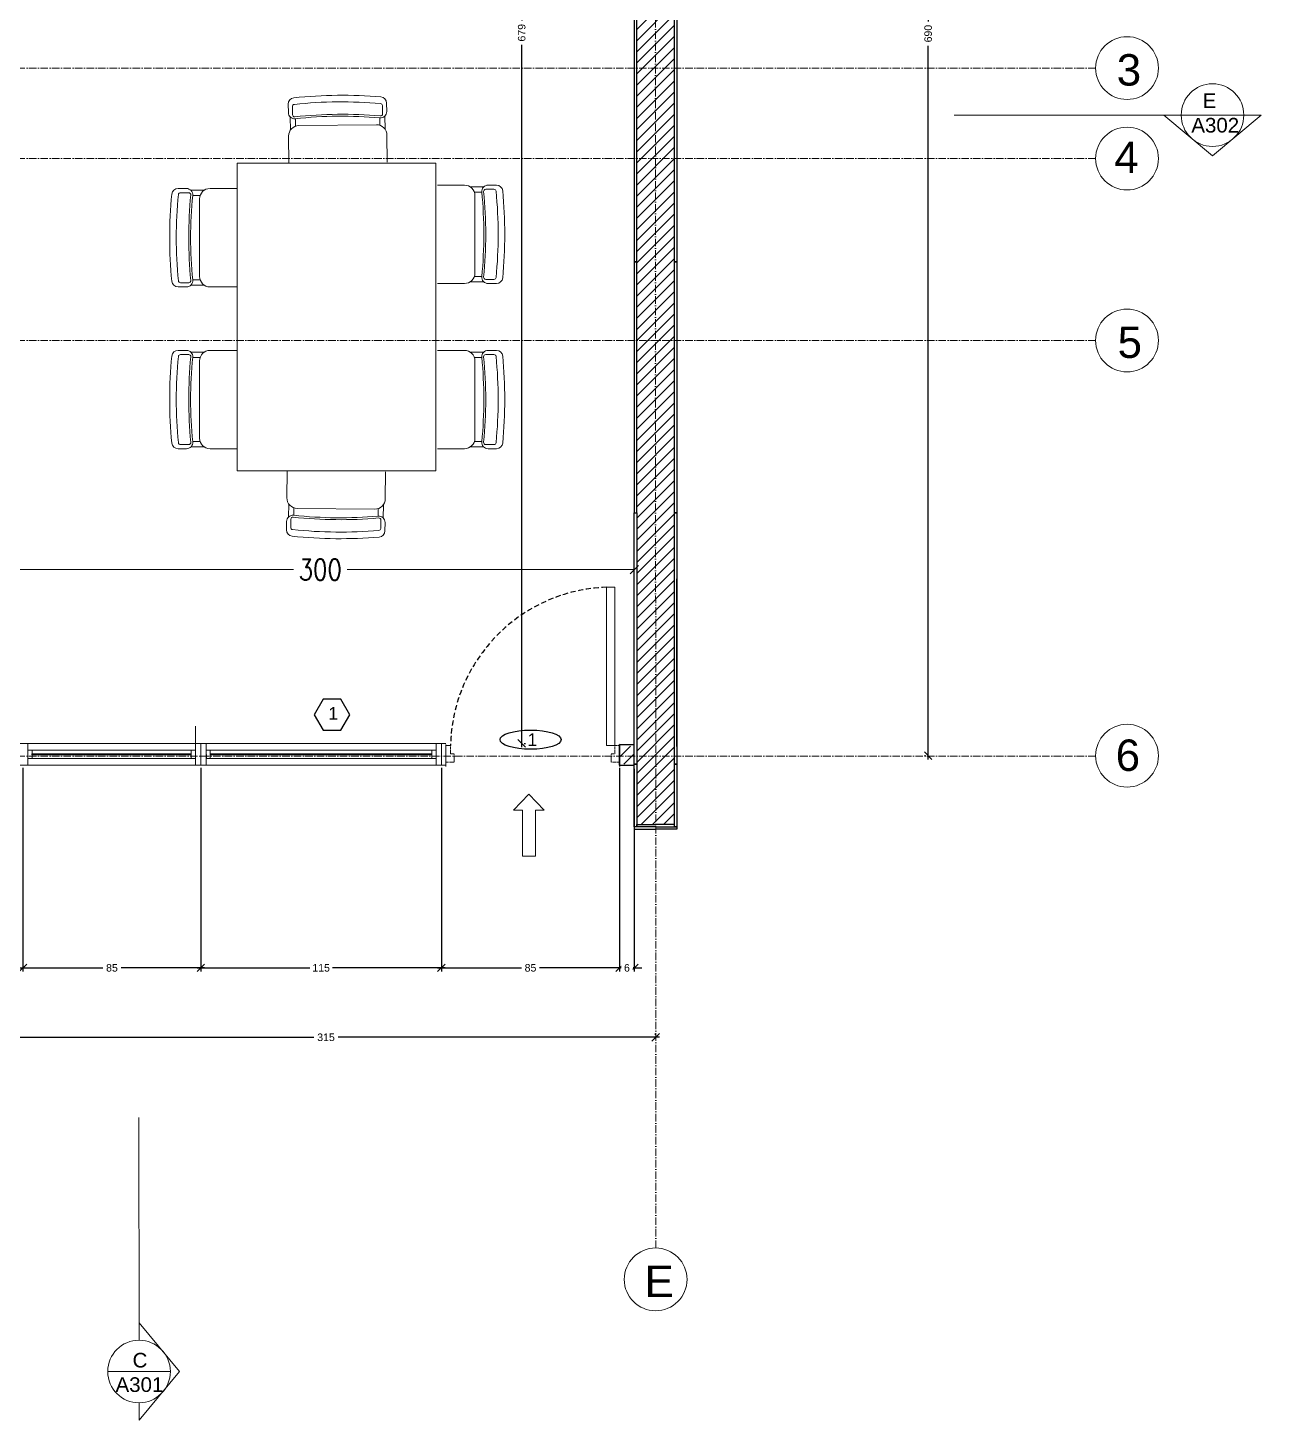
# Model space of a CAD drawing. Header units: centimetres. Extents: x 1059 to 7420, y -439 to 4439.
# Drawn here: x 2328 to 2918, y 3068 to 3733 of the extents above; entities that cross this region are included whole.
import ezdxf

# ---------------------------------------------------------------- set-up
doc = ezdxf.new("R2010")
doc.units = ezdxf.units.CM
doc.header["$MEASUREMENT"] = 0
for name, pattern in [('ACAD_ISO10W100', [18, 12, -3, 0, -3]), ('CENTER', [2, 1.25, -0.25, 0.25, -0.25]), ('HIDDEN', [0.375, 0.25, -0.125])]:
    doc.linetypes.add(name, pattern=pattern)
doc.layers.add('ARREDI', color=8, linetype='Continuous', lineweight=18)
doc.layers.add('CAMPITURE', color=7, linetype='Continuous', lineweight=25)
for name, color, linetype in [('INFISSI', 4, 'Continuous'), ('NUMERAZIONE', 30, 'Continuous'), ('quote nuove', 2, 'Continuous'), ('STRUTTURA', 1, 'Continuous')]:
    doc.layers.add(name, color=color, linetype=linetype)
doc.layers.get('0').off()
doc.styles.add('ARIAL', font='Arial.ttf')
doc.styles.add('E-ROMANS', font='romans.shx', dxfattribs={"width": 0.8})
doc.styles.get("Standard").update_dxf_attribs({"font": 'Arial.ttf'})
doc.dimstyles.new('Copia di 1', dxfattribs={"dimscale": 0.001, "dimtxt": 10000, "dimasz": 4000, "dimexe": 1.2, "dimexo": 1, "dimgap": 0.1, "dimtad": 0, "dimtoh": 1, "dimdec": 0, "dimzin": 0, "dimdsep": 46, "dimtxsty": 'E-ROMANS', "dimblk": 'OBLIQUE', "dimcen": 1.2, "dimclrd": 256, "dimclre": 256, "dimclrt": 256, "dimadec": 0, "dimazin": 0, "dimtfac": 1, "dimtdec": 0, "dimtmove": 1, "dimatfit": 3, "dimldrblk": 'OPEN90', "dimfxl": 1, "dimtfill": 1, "dimtolj": 1, "dimtzin": 0, "dimlwd": 0, "dimarcsym": 0})
doc.dimstyles.new('TICK_36', dxfattribs={"dimtxt": 3.6, "dimasz": 3.6, "dimexe": 1.8, "dimexo": 1.2, "dimgap": 1.8, "dimtad": 0, "dimdec": 0, "dimzin": 0, "dimdsep": 46, "dimtxsty": 'ARIAL', "dimblk": 'OBLIQUE', "dimcen": 1.8, "dimdle": 1.8, "dimclrd": 256, "dimclrt": 256, "dimadec": 0, "dimazin": 0, "dimtfac": 1, "dimtdec": 0, "dimtmove": 1, "dimatfit": 3, "dimldrblk": 'OPEN90', "dimfxl": 1, "dimtfill": 1, "dimtolj": 1, "dimtzin": 0, "dimarcsym": 0})
pattern_1 = [(45, (-311.728, 3670.2875), (-2.6516504, 2.6516504), [])]

# ---------------------------------------------------------------- blocks, each defined once
blk = doc.blocks.new('_Oblique')
at = {"color": 0, "linetype": 'ByBlock', "lineweight": -2}
blk.add_line((-0.5, -0.5), (0.5, 0.5), dxfattribs=at)
blk = doc.blocks.new('*D503')
at = {"layer": 'quote nuove', "color": 0, "lineweight": -2, "transparency": 16777216}
for p, q in [((2628.28, 3252.03), (2628.28, 3252.63)), ((2313.32, 3249.63), (2313.32, 3249.03))]:
    blk.add_line(p, q, dxfattribs=at)
at = {"layer": 'quote nuove', "lineweight": -2, "transparency": 16777216}
for p, q in [((2311.52, 3250.83), (2465.05, 3250.83)), ((2630.08, 3250.83), (2476.55, 3250.83))]:
    blk.add_line(p, q, dxfattribs=at)
at = {"layer": 'quote nuove', "lineweight": -2, "transparency": 16777216, "xscale": 3.6, "yscale": 3.6, "zscale": 3.6, "rotation": 180}
blk.add_blockref('_Oblique', (2313.32, 3250.83), dxfattribs=at)
at = {"layer": 'quote nuove', "lineweight": -2, "transparency": 16777216, "xscale": 3.6, "yscale": 3.6, "zscale": 3.6}
blk.add_blockref('_Oblique', (2628.28, 3250.83), dxfattribs=at)
at = {"layer": 'quote nuove', "lineweight": 0, "transparency": 16777216, "insert": (2470.8, 3250.83), "char_height": 3.6, "attachment_point": 5, "style": 'ARIAL', "bg_fill": 3, "box_fill_scale": 1.25, "bg_fill_color": 256, "bg_fill_true_color": 13158600, "bg_fill_transparency": 0}
blk.add_mtext('\\A1;315', dxfattribs=at)
blk = doc.blocks.new('_Open90')
at = {"color": 0, "linetype": 'ByBlock', "lineweight": -2}
for p, q in [((0, 0), (-1, 0)), ((-0.5, 0.5), (0, 0)), ((0, 0), (-0.5, -0.5))]:
    blk.add_line(p, q, dxfattribs=at)
blk = doc.blocks.new('*D507')
at = {"layer": 'quote nuove', "lineweight": -2, "transparency": 16777216}
for p, q in [((2758.47, 4077), (2758.47, 3736.07)), ((2758.47, 3383.54), (2758.47, 3724.47))]:
    blk.add_line(p, q, dxfattribs=at)
at = {"layer": 'quote nuove', "color": 0, "lineweight": -2, "transparency": 16777216}
for p, q in [((2757.27, 4075.2), (2756.67, 4075.2)), ((2757.27, 3385.34), (2756.67, 3385.34))]:
    blk.add_line(p, q, dxfattribs=at)
at = {"layer": 'quote nuove', "lineweight": -2, "transparency": 16777216, "xscale": 3.6, "yscale": 3.6, "zscale": 3.6}
for p, rotation in [((2758.47, 4075.2), 90), ((2758.47, 3385.34), 270)]:
    blk.add_blockref('_Oblique', p, dxfattribs=dict(at, rotation=rotation))
at = {"layer": 'quote nuove', "lineweight": 0, "transparency": 16777216, "insert": (2758.47, 3730.27), "char_height": 3.6, "attachment_point": 5, "rotation": 90, "style": 'ARIAL', "bg_fill": 3, "box_fill_scale": 1.25, "bg_fill_color": 256, "bg_fill_true_color": 13158600, "bg_fill_transparency": 0}
blk.add_mtext('\\A1;690', dxfattribs=at)
blk = doc.blocks.new('*D586')
at = {"layer": 'quote nuove', "linetype": 'ACAD_ISO10W100', "lineweight": -2, "transparency": 16777216}
for p, q in [((2318.07, 3474.24), (2318.07, 3474.24)), ((2618.07, 3474.24), (2618.07, 3474.24))]:
    blk.add_line(p, q, dxfattribs=at)
at = {"layer": 'quote nuove', "lineweight": 0, "transparency": 16777216}
for p, q in [((2318.07, 3474.24), (2457.78, 3474.24)), ((2618.07, 3474.24), (2478.35, 3474.24))]:
    blk.add_line(p, q, dxfattribs=at)
at = {"layer": 'quote nuove', "lineweight": 0, "transparency": 16777216, "xscale": 4, "yscale": 4, "zscale": 4, "rotation": 180}
blk.add_blockref('_Oblique', (2318.07, 3474.24), dxfattribs=at)
at = {"layer": 'quote nuove', "lineweight": 0, "transparency": 16777216, "xscale": 4, "yscale": 4, "zscale": 4}
blk.add_blockref('_Oblique', (2618.07, 3474.24), dxfattribs=at)
at = {"layer": 'quote nuove', "lineweight": 0, "transparency": 16777216, "insert": (2468.07, 3474.24), "char_height": 10, "attachment_point": 5, "style": 'E-ROMANS', "bg_fill": 3, "box_fill_scale": 1.25, "bg_fill_color": 256, "bg_fill_true_color": 13158600, "bg_fill_transparency": 0}
blk.add_mtext('\\A1;300', dxfattribs=at)
blk = doc.blocks.new('*D510')
at = {"layer": 'quote nuove', "lineweight": -2, "transparency": 16777216}
for p, q in [((2564.3, 4071.9), (2564.3, 3736.48)), ((2564.3, 3389.45), (2564.3, 3724.87))]:
    blk.add_line(p, q, dxfattribs=at)
at = {"layer": 'quote nuove', "color": 0, "lineweight": -2, "transparency": 16777216}
for p, q in [((2563.1, 4070.1), (2562.5, 4070.1)), ((2565.5, 3391.25), (2566.1, 3391.25))]:
    blk.add_line(p, q, dxfattribs=at)
at = {"layer": 'quote nuove', "lineweight": -2, "transparency": 16777216, "xscale": 3.6, "yscale": 3.6, "zscale": 3.6}
for p, rotation in [((2564.3, 4070.1), 90), ((2564.3, 3391.25), 270)]:
    blk.add_blockref('_Oblique', p, dxfattribs=dict(at, rotation=rotation))
at = {"layer": 'quote nuove', "lineweight": 0, "transparency": 16777216, "insert": (2564.3, 3730.68), "char_height": 3.6, "attachment_point": 5, "rotation": 90, "style": 'ARIAL', "bg_fill": 3, "box_fill_scale": 1.25, "bg_fill_color": 256, "bg_fill_true_color": 13158600, "bg_fill_transparency": 0}
blk.add_mtext('\\A1;679', dxfattribs=at)
blk = doc.blocks.new('*D594')
at = {"layer": 'quote nuove', "color": 0, "lineweight": -2, "transparency": 16777216}
for p, q in [((2411.03, 3379.55), (2411.03, 3282.2)), ((2525.91, 3379.55), (2525.91, 3282.2))]:
    blk.add_line(p, q, dxfattribs=at)
at = {"layer": 'quote nuove', "lineweight": -2, "transparency": 16777216}
for p, q in [((2409.23, 3284), (2463.06, 3284)), ((2527.71, 3284), (2473.88, 3284))]:
    blk.add_line(p, q, dxfattribs=at)
at = {"layer": 'quote nuove', "lineweight": -2, "transparency": 16777216, "xscale": 3.6, "yscale": 3.6, "zscale": 3.6, "rotation": 180}
blk.add_blockref('_Oblique', (2411.03, 3284), dxfattribs=at)
at = {"layer": 'quote nuove', "lineweight": -2, "transparency": 16777216, "xscale": 3.6, "yscale": 3.6, "zscale": 3.6}
blk.add_blockref('_Oblique', (2525.91, 3284), dxfattribs=at)
at = {"layer": 'quote nuove', "lineweight": 0, "transparency": 16777216, "insert": (2468.47, 3284), "char_height": 3.6, "attachment_point": 5, "style": 'ARIAL', "bg_fill": 3, "box_fill_scale": 1.25, "bg_fill_color": 256, "bg_fill_true_color": 13158600, "bg_fill_transparency": 0}
blk.add_mtext('\\A1;115', dxfattribs=at)
blk = doc.blocks.new('*D595')
at = {"layer": 'quote nuove', "color": 0, "lineweight": -2, "transparency": 16777216}
for p, q in [((2326.03, 3379.55), (2326.03, 3282.2)), ((2411.03, 3379.55), (2411.03, 3282.2))]:
    blk.add_line(p, q, dxfattribs=at)
at = {"layer": 'quote nuove', "lineweight": -2, "transparency": 16777216}
for p, q in [((2324.23, 3284), (2364.18, 3284)), ((2412.83, 3284), (2372.89, 3284))]:
    blk.add_line(p, q, dxfattribs=at)
at = {"layer": 'quote nuove', "lineweight": -2, "transparency": 16777216, "xscale": 3.6, "yscale": 3.6, "zscale": 3.6, "rotation": 180}
blk.add_blockref('_Oblique', (2326.03, 3284), dxfattribs=at)
at = {"layer": 'quote nuove', "lineweight": -2, "transparency": 16777216, "xscale": 3.6, "yscale": 3.6, "zscale": 3.6}
blk.add_blockref('_Oblique', (2411.03, 3284), dxfattribs=at)
at = {"layer": 'quote nuove', "lineweight": 0, "transparency": 16777216, "insert": (2368.53, 3284), "char_height": 3.6, "attachment_point": 5, "style": 'ARIAL', "bg_fill": 3, "box_fill_scale": 1.25, "bg_fill_color": 256, "bg_fill_true_color": 13158600, "bg_fill_transparency": 0}
blk.add_mtext('\\A1;85', dxfattribs=at)
blk = doc.blocks.new('*D596')
at = {"layer": 'quote nuove', "color": 0, "lineweight": -2, "transparency": 16777216}
for p, q in [((2525.91, 3379.55), (2525.91, 3282.2)), ((2611.07, 3379.55), (2611.07, 3282.2))]:
    blk.add_line(p, q, dxfattribs=at)
at = {"layer": 'quote nuove', "lineweight": -2, "transparency": 16777216}
for p, q in [((2524.11, 3284), (2564.13, 3284)), ((2612.87, 3284), (2572.84, 3284))]:
    blk.add_line(p, q, dxfattribs=at)
at = {"layer": 'quote nuove', "lineweight": -2, "transparency": 16777216, "xscale": 3.6, "yscale": 3.6, "zscale": 3.6, "rotation": 180}
blk.add_blockref('_Oblique', (2525.91, 3284), dxfattribs=at)
at = {"layer": 'quote nuove', "lineweight": -2, "transparency": 16777216, "xscale": 3.6, "yscale": 3.6, "zscale": 3.6}
blk.add_blockref('_Oblique', (2611.07, 3284), dxfattribs=at)
at = {"layer": 'quote nuove', "lineweight": 0, "transparency": 16777216, "insert": (2568.49, 3284), "char_height": 3.6, "attachment_point": 5, "style": 'ARIAL', "bg_fill": 3, "box_fill_scale": 1.25, "bg_fill_color": 256, "bg_fill_true_color": 13158600, "bg_fill_transparency": 0}
blk.add_mtext('\\A1;85', dxfattribs=at)
blk = doc.blocks.new('*D597')
at = {"layer": 'quote nuove', "color": 0, "lineweight": -2, "transparency": 16777216}
for p, q in [((2611.07, 3379.05), (2611.07, 3282.2)), ((2618.07, 3379.05), (2618.07, 3282.2))]:
    blk.add_line(p, q, dxfattribs=at)
at = {"layer": 'quote nuove', "lineweight": -2, "transparency": 16777216}
for p, q in [((2611.07, 3284), (2607.47, 3284)), ((2611.07, 3284), (2611.56, 3284)), ((2618.07, 3284), (2617.57, 3284)), ((2618.07, 3284), (2621.67, 3284))]:
    blk.add_line(p, q, dxfattribs=at)
at = {"layer": 'quote nuove', "lineweight": -2, "transparency": 16777216, "xscale": 3.6, "yscale": 3.6, "zscale": 3.6}
blk.add_blockref('_Oblique', (2611.07, 3284), dxfattribs=at)
at = {"layer": 'quote nuove', "lineweight": -2, "transparency": 16777216, "xscale": 3.6, "yscale": 3.6, "zscale": 3.6, "rotation": 180}
blk.add_blockref('_Oblique', (2618.07, 3284), dxfattribs=at)
at = {"layer": 'quote nuove', "lineweight": 0, "transparency": 16777216, "insert": (2614.57, 3284), "char_height": 3.6, "attachment_point": 5, "style": 'ARIAL', "bg_fill": 3, "box_fill_scale": 1.25, "bg_fill_color": 256, "bg_fill_true_color": 13158600, "bg_fill_transparency": 0}
blk.add_mtext('\\A1;6', dxfattribs=at)

msp = doc.modelspace()

# ---------------------------------------------------------------- hatches: boundary and pattern name
at = {"layer": 'CAMPITURE'}
h = msp.add_hatch(dxfattribs=at)
h.set_pattern_fill('ANSI31', color=0, scale=30)
h.set_pattern_definition(pattern_1)
h.paths.add_polyline_path([(2628.27, 4100.32), (2619.27, 4100.32), (2619.27, 3381.3), (2619.27, 3381.3), (2619.27, 3352.5), (2628.28, 3352.5)])
h.paths.add_polyline_path([(2637.27, 4100.32), (2628.27, 4100.32), (2628.28, 3352.5), (2637.27, 3352.5)])
h = msp.add_hatch(dxfattribs=at)
h.set_pattern_fill('ANSI31', color=256, scale=30)
h.set_pattern_definition(pattern_1)
h.paths.add_polyline_path([(2082.27, 4079), (2008.57, 4079), (2008.57, 4071.5), (2082.27, 4071.5)])
h.paths.add_polyline_path([(2137.27, 4079), (2128.57, 4079), (2124.77, 4079), (2124.77, 4071.5), (2128.57, 4071.5), (2129.77, 4071.5), (2129.77, 3990.3), (2131.05, 3990.3), (2131.05, 4039.7), (2136.01, 4039.7), (2136.01, 3990.3), (2137.27, 3990.3)])
h.paths.add_polyline_path([(2137.27, 3915.3), (2129.77, 3915.3), (2129.77, 3779.1), (2128.35, 3779.1), (2008.57, 3779.1), (2008.57, 3771.6), (2129.27, 3771.6), (2129.27, 3710.3), (2142.27, 3710.3), (2142.27, 3717.3), (2137.27, 3717.3), (2137.27, 3770.6)])
h.paths.add_polyline_path([(2317.07, 3718.3), (2218.27, 3718.3), (2218.27, 3710.3), (2309.57, 3710.3), (2309.57, 3709.3), (2309.57, 3708.26), (2317.07, 3708.26)])
h.paths.add_polyline_path([(2317.07, 3708.26), (2309.57, 3708.26), (2309.57, 3388.8), (2213.57, 3388.8), (2213.57, 3381.3), (2317.07, 3381.3), (2317.07, 3641.16)])
h.paths.add_polyline_path([(2128.57, 3388.8), (2008.57, 3388.8), (2008.57, 3381.3), (2128.57, 3381.3)])
h.paths.add_polyline_path([(2618.07, 3389.84), (2611.07, 3389.84), (2611.07, 3381.25), (2618.07, 3381.25)])

# ---------------------------------------------------------------- linework, layer by layer
at = {"layer": 'ARREDI'}
for p, q in [((2452.8, 3692.58), (2452.76, 3696.6)), ((2454.81, 3691.51), (2454.77, 3695.46)), ((2497.77, 3695.88), (2497.81, 3691.93)), ((2499.76, 3697.06), (2499.8, 3693.04)), ((2453.71, 3690.46), (2453.77, 3684.16)), ((2456.21, 3689.66), (2456.25, 3686.08)), ((2457.86, 3686.36), (2494.86, 3686.72)), ((2496.44, 3690.05), (2496.48, 3686.47)), ((2498.93, 3690.91), (2498.99, 3684.6)), ((2453.04, 3668.42), (2452.91, 3681.31)), ((2499.91, 3681.77), (2500.03, 3668.87)), ((2523.29, 3668.42), (2428.29, 3668.42)), ((2428.29, 3668.42), (2428.29, 3521.42)), ((2523.29, 3668.42), (2514.92, 3668.42)), ((2523.29, 3521.42), (2523.29, 3668.42)), ((2524.03, 3657.89), (2536.92, 3657.89)), ((2548.2, 3657.89), (2552.21, 3657.89)), ((2404.12, 3656.29), (2400.1, 3656.29)), ((2405.21, 3654.29), (2401.26, 3654.29)), ((2406.25, 3655.41), (2412.55, 3655.41)), ((2407.08, 3652.91), (2410.66, 3652.91)), ((2410.39, 3651.29), (2410.39, 3614.29)), ((2428.29, 3656.29), (2415.39, 3656.29)), ((2546.07, 3657.01), (2539.76, 3657.01)), ((2545.24, 3654.51), (2541.65, 3654.51)), ((2541.92, 3652.89), (2541.92, 3615.89)), ((2547.1, 3655.89), (2551.05, 3655.89)), ((2401.26, 3611.29), (2405.21, 3611.29)), ((2407.08, 3612.68), (2410.66, 3612.68)), ((2546.07, 3611.78), (2539.76, 3611.78)), ((2545.24, 3614.28), (2541.65, 3614.28)), ((2551.05, 3612.89), (2547.1, 3612.89)), ((2400.1, 3609.29), (2404.12, 3609.29)), ((2406.25, 3610.18), (2412.55, 3610.18)), ((2415.39, 3609.29), (2428.29, 3609.29)), ((2536.92, 3610.89), (2524.03, 3610.89)), ((2552.21, 3610.89), (2548.2, 3610.89)), ((2404.12, 3578.98), (2400.1, 3578.98)), ((2406.25, 3578.09), (2412.55, 3578.09)), ((2428.29, 3578.98), (2415.39, 3578.98)), ((2524.03, 3578.98), (2536.92, 3578.98)), ((2546.07, 3578.09), (2539.76, 3578.09)), ((2548.2, 3578.98), (2552.21, 3578.98)), ((2405.21, 3576.98), (2401.26, 3576.98)), ((2407.08, 3575.59), (2410.66, 3575.59)), ((2410.39, 3573.98), (2410.39, 3536.98)), ((2545.24, 3575.59), (2541.65, 3575.59)), ((2541.92, 3573.98), (2541.92, 3536.98)), ((2547.1, 3576.98), (2551.05, 3576.98)), ((2400.1, 3531.98), (2404.12, 3531.98)), ((2401.26, 3533.98), (2405.21, 3533.98)), ((2406.25, 3532.86), (2412.55, 3532.86)), ((2407.08, 3535.36), (2410.66, 3535.36)), ((2415.39, 3531.98), (2428.29, 3531.98)), ((2536.92, 3531.98), (2524.03, 3531.98)), ((2546.07, 3532.86), (2539.76, 3532.86)), ((2545.24, 3535.36), (2541.65, 3535.36)), ((2551.05, 3533.98), (2547.1, 3533.98)), ((2552.21, 3531.98), (2548.2, 3531.98)), ((2428.29, 3521.42), (2523.29, 3521.42)), ((2452.23, 3521.42), (2452.1, 3508.52)), ((2499.1, 3508.06), (2499.23, 3520.96)), ((2452.9, 3499.37), (2452.96, 3505.67)), ((2498.13, 3498.92), (2498.19, 3505.23)), ((2454, 3498.32), (2453.97, 3494.37)), ((2455.41, 3500.17), (2455.44, 3503.76)), ((2457.06, 3503.47), (2494.05, 3503.11)), ((2495.64, 3499.78), (2495.67, 3503.36)), ((2451.99, 3497.25), (2451.96, 3493.23)), ((2496.96, 3493.95), (2497, 3497.9)), ((2498.95, 3492.77), (2498.99, 3496.79)), ((2611.07, 3391.25), (2611.07, 3391.25))]:
    msp.add_line(p, q, dxfattribs=at)
for centre, radius, start, end in [((2455.76, 3696.63), 3, 96.10065, 180.56006), ((2478.32, 3485.51), 215.32, 85.01947, 96.10065), ((2496.76, 3697.03), 3, 0.56006, 85.01947), ((2455.8, 3692.61), 3, 180.56006, 276.20738), ((2455.77, 3695.47), 1, 96.10065, 180.56006), ((2455.81, 3691.52), 1, 180.56006, 276.20738), ((2478.34, 3484.35), 213.32, 85.01947, 96.10065), ((2478.34, 3484.42), 207.32, 84.91274, 96.20738), ((2496.8, 3693.01), 3, 264.91274, 0.56006), ((2496.81, 3691.92), 1, 264.91274, 0.56006), ((2496.77, 3695.87), 1, 0.56006, 85.01947), ((2457.91, 3681.36), 5, 90.56006, 180.56006), ((2478.32, 3485.51), 205.32, 84.91274, 96.20738), ((2494.91, 3681.72), 5, 0.56006, 90.56006), ((2536.92, 3652.89), 5, 0, 90), ((2548.2, 3654.89), 3, 90, 185.64732), ((2552.21, 3654.89), 3, 5.54059, 90), ((2611.43, 3632.79), 215.32, 174.45941, 185.54059), ((2400.1, 3653.29), 3, 90, 174.45941), ((2612.59, 3632.79), 213.32, 174.45941, 185.54059), ((2401.26, 3653.29), 1, 90, 174.45941), ((2404.12, 3653.29), 3, 354.35268, 90), ((2612.53, 3632.79), 207.32, 174.35268, 185.64732), ((2405.21, 3653.29), 1, 354.35268, 90), ((2611.43, 3632.79), 205.32, 174.35268, 185.64732), ((2415.39, 3651.29), 5, 90, 180), ((2340.88, 3634.39), 205.32, 354.35268, 5.64732), ((2547.1, 3654.89), 1, 90, 185.64732), ((2339.79, 3634.39), 207.32, 354.35268, 5.64732), ((2551.05, 3654.89), 1, 5.54059, 90), ((2339.72, 3634.39), 213.32, 354.45941, 5.54059), ((2340.88, 3634.39), 215.32, 354.45941, 5.54059), ((2400.1, 3612.29), 3, 185.54059, 270), ((2401.26, 3612.29), 1, 185.54059, 270), ((2404.12, 3612.29), 3, 270, 5.64732), ((2405.21, 3612.29), 1, 270, 5.64732), ((2415.39, 3614.29), 5, 180, 270), ((2536.92, 3615.89), 5, 270, 0), ((2548.2, 3613.89), 3, 174.35268, 270), ((2547.1, 3613.89), 1, 174.35268, 270), ((2551.05, 3613.89), 1, 270, 354.45941), ((2552.21, 3613.89), 3, 270, 354.45941), ((2400.1, 3575.98), 3, 90, 174.45941), ((2404.12, 3575.98), 3, 354.35268, 90), ((2415.39, 3573.98), 5, 90, 180), ((2536.92, 3573.98), 5, 0, 90), ((2548.2, 3575.98), 3, 90, 185.64732), ((2552.21, 3575.98), 3, 5.54059, 90), ((2611.43, 3555.48), 215.32, 174.45941, 185.54059), ((2612.59, 3555.48), 213.32, 174.45941, 185.54059), ((2401.26, 3575.98), 1, 90, 174.45941), ((2612.53, 3555.48), 207.32, 174.35268, 185.64732), ((2405.21, 3575.98), 1, 354.35268, 90), ((2611.43, 3555.48), 205.32, 174.35268, 185.64732), ((2340.88, 3555.48), 205.32, 354.35268, 5.64732), ((2547.1, 3575.98), 1, 90, 185.64732), ((2339.79, 3555.48), 207.32, 354.35268, 5.64732), ((2551.05, 3575.98), 1, 5.54059, 90), ((2339.72, 3555.48), 213.32, 354.45941, 5.54059), ((2340.88, 3555.48), 215.32, 354.45941, 5.54059), ((2400.1, 3534.98), 3, 185.54059, 270), ((2401.26, 3534.98), 1, 185.54059, 270), ((2404.12, 3534.98), 3, 270, 5.64732), ((2405.21, 3534.98), 1, 270, 5.64732), ((2415.39, 3536.98), 5, 180, 270), ((2536.92, 3536.98), 5, 270, 0), ((2548.2, 3534.98), 3, 174.35268, 270), ((2547.1, 3534.98), 1, 174.35268, 270), ((2551.05, 3534.98), 1, 270, 354.45941), ((2552.21, 3534.98), 3, 270, 354.45941), ((2457.1, 3508.47), 5, 179.43994, 269.43994), ((2494.1, 3508.11), 5, 269.43994, 359.43994), ((2454.99, 3497.22), 3, 83.79262, 179.43994), ((2455, 3498.31), 1, 83.79262, 179.43994), ((2477.53, 3705.41), 207.32, 263.79262, 275.08726), ((2477.52, 3704.32), 205.32, 263.79262, 275.08726), ((2495.99, 3496.82), 3, 359.43994, 95.08726), ((2496, 3497.91), 1, 359.43994, 95.08726), ((2454.95, 3493.2), 3, 179.43994, 263.89935), ((2454.97, 3494.36), 1, 179.43994, 263.89935), ((2477.53, 3705.48), 213.32, 263.89935, 274.98053), ((2495.96, 3493.96), 1, 274.98053, 359.43994), ((2495.95, 3492.8), 3, 274.98053, 359.43994), ((2477.52, 3704.32), 215.32, 263.89935, 274.98053)]:
    msp.add_arc(centre, radius, start, end, dxfattribs=at)
at = {"layer": 'INFISSI', "color": 4, "linetype": 'Continuous', "lineweight": 0}
for p, q in [((2528.07, 3391.25), (2318.07, 3391.25)), ((2491.09, 3391.25), (2406.09, 3391.25)), ((2528.07, 3380.75), (2318.07, 3380.75)), ((2491.09, 3380.75), (2406.09, 3380.75))]:
    msp.add_line(p, q, dxfattribs=at)
at = {"layer": 'INFISSI', "color": 4, "lineweight": 0}
for p, q in [((2411.03, 3391.25), (2326.03, 3391.25)), ((2328.4, 3391.25), (2328.4, 3380.75)), ((2328.4, 3388), (2330.4, 3388)), ((2330.4, 3388), (2406.4, 3388)), ((2330.4, 3386.25), (2406.4, 3386.25)), ((2406.4, 3385.75), (2330.4, 3385.75)), ((2406.4, 3386.25), (2405.21, 3386.25)), ((2405.21, 3385.75), (2406.4, 3385.75)), ((2408.53, 3388), (2406.4, 3388)), ((2406.4, 3386), (2406.4, 3386.25)), ((2413.53, 3388), (2415.53, 3388)), ((2415.53, 3388), (2521.36, 3388)), ((2415.53, 3385.75), (2415.53, 3386.25)), ((2415.53, 3386.25), (2521.36, 3386.25)), ((2521.36, 3385.75), (2415.53, 3385.75)), ((2523.36, 3388), (2521.36, 3388)), ((2528.07, 3380.75), (2528.07, 3390.75)), ((2528.07, 3390.25), (2528.07, 3380.25)), ((2567.63, 3366.99), (2560.32, 3359.41)), ((2567.63, 3366.99), (2574.94, 3359.41)), ((2560.32, 3359.41), (2564.6, 3359.41)), ((2570.94, 3359.41), (2574.94, 3359.41))]:
    msp.add_line(p, q, dxfattribs=at)
at = {"layer": 'INFISSI'}
msp.add_line((2330.4, 3385.75), (2330.4, 3386.25), dxfattribs=at)
at = {"layer": 'INFISSI', "color": 4, "linetype": 'Continuous', "lineweight": 0}
msp.add_lwpolyline([(2604.85, 3465.81), (2604.85, 3390.25), (2608.85, 3390.25), (2608.85, 3465.81), (2604.85, 3465.81)], dxfattribs=at)
for points in [[(2411.03, 3391.25), (2408.53, 3391.25), (2408.53, 3380.75), (2411.03, 3380.75)], [(2411.03, 3391.25), (2413.53, 3391.25), (2413.53, 3380.75), (2411.03, 3380.75)], [(2525.91, 3391.25), (2523.41, 3391.25), (2523.41, 3380.75), (2525.91, 3380.75)]]:
    msp.add_lwpolyline(points, close=True, dxfattribs=at)
at = {"layer": 'INFISSI', "color": 4, "linetype": 'CENTER', "lineweight": 0}
for points in [[(2530.29, 3390.25), (2528.07, 3390.25), (2528.07, 3382.25), (2532.07, 3382.25), (2532.07, 3386.25), (2530.29, 3386.25), (2530.29, 3390.25)], [(2608.85, 3390.25), (2611.07, 3390.25), (2611.07, 3382.25), (2607.07, 3382.25), (2607.07, 3386.25), (2608.85, 3386.25), (2608.85, 3390.25)]]:
    msp.add_lwpolyline(points, dxfattribs=at)
at = {"layer": 'INFISSI', "color": 4, "lineweight": 0}
msp.add_lwpolyline([(2570.94, 3359.41), (2570.94, 3337.32), (2564.6, 3337.32), (2564.6, 3359.41)], dxfattribs=at)
at = {"layer": 'INFISSI', "color": 4, "linetype": 'HIDDEN', "lineweight": -2, "ltscale": 10}
msp.add_arc((2607.49, 3388.63), 77.22, 91.9643, 178.79906, dxfattribs=at)
at = {"layer": 'NUMERAZIONE', "lineweight": 0}
for p, q in [((2892.15, 3691.33), (2770.93, 3691.33)), ((2894.3, 3671.94), (2871.06, 3691.33)), ((2871.06, 3691.33), (2917.54, 3691.33)), ((2894.3, 3671.94), (2917.54, 3691.33)), ((2381.49, 3106.16), (2381.39, 3212.52)), ((2400.88, 3091.2), (2381.49, 3114.44)), ((2396.44, 3091.2), (2366.54, 3091.2)), ((2400.88, 3091.2), (2381.49, 3067.96)), ((2381.49, 3067.96), (2381.49, 3076.25))]:
    msp.add_line(p, q, dxfattribs=at)
at = {"layer": 'NUMERAZIONE'}
msp.add_lwpolyline([(2482.24, 3404.91), (2477.96, 3412.32), (2469.41, 3412.32), (2465.14, 3404.91), (2469.41, 3397.51), (2477.96, 3397.51)], close=True, dxfattribs=at)
at = {"layer": 'NUMERAZIONE', "lineweight": 0}
for centre in [(2894.3, 3691.33), (2381.49, 3091.2)]:
    msp.add_circle(centre, 14.95, dxfattribs=at)
at = {"layer": 'NUMERAZIONE'}
msp.add_ellipse((2568.55, 3393.02), major_axis=(14.61, 0), ratio=0.314087, dxfattribs=at)
at = {"layer": 'quote nuove', "color": 253, "linetype": 'ACAD_ISO10W100', "lineweight": 0, "ltscale": 0.3}
for p, q in [((2628.29, 3150.2), (2628.27, 4302.41)), ((2838.47, 3713.8), (1988.16, 3713.8)), ((2838.47, 3385.05), (1988.16, 3385.05))]:
    msp.add_line(p, q, dxfattribs=at)
at = {"layer": 'quote nuove', "color": 253, "lineweight": 0}
for centre in [(2853.47, 3713.8), (2853.47, 3670.57), (2853.47, 3583.7), (2853.47, 3385.36), (2628.27, 3135.2)]:
    msp.add_circle(centre, 15, dxfattribs=at)
at = {"layer": 'STRUTTURA'}
for p, q in [((2638.47, 3709.9), (2638.47, 3649.9)), ((2638.47, 3389.8), (2638.47, 3469.8)), ((2611.07, 3390.75), (2618.07, 3390.75)), ((2611.07, 3380.75), (2611.07, 3390.75)), ((2611.07, 3390.25), (2611.07, 3380.25)), ((2611.07, 3380.75), (2618.07, 3380.75))]:
    msp.add_line(p, q, dxfattribs=at)
for points in [[(2619.27, 3621.3), (2619.27, 3741.3), (2618.07, 3741.3), (2618.07, 3621.3)], [(2637.27, 3621.3), (2637.27, 3741.3), (2638.47, 3741.3), (2638.47, 3621.3)], [(2619.27, 3501.3), (2619.27, 3621.3), (2618.07, 3621.3), (2618.07, 3501.3)], [(2637.27, 3501.3), (2637.27, 3621.3), (2638.47, 3621.3), (2638.47, 3501.3)], [(2618.07, 3381.3), (2618.07, 3501.3), (2619.27, 3501.3), (2619.27, 3381.3)], [(2637.27, 3381.3), (2637.27, 3501.3), (2638.47, 3501.3), (2638.47, 3381.3)], [(2618.07, 3351.3), (2618.07, 3381.3), (2619.27, 3381.3), (2619.27, 3351.3)], [(2637.27, 3351.3), (2637.27, 3381.3), (2638.47, 3381.3), (2638.47, 3351.3)]]:
    msp.add_lwpolyline(points, close=True, dxfattribs=at)
for points in [[(2628.27, 3351.3), (2619.27, 3351.3), (2619.27, 3352.5), (2628.27, 3352.5)], [(2628.27, 3351.3), (2637.27, 3351.3), (2637.27, 3352.5), (2628.27, 3352.5)], [(2628.27, 3351.3), (2618.07, 3351.3), (2618.07, 3350.2), (2628.27, 3350.2)], [(2628.27, 3351.3), (2638.47, 3351.3), (2638.47, 3350.2), (2628.27, 3350.2)]]:
    msp.add_lwpolyline(points, dxfattribs=at)

# ---------------------------------------------------------------- texts
at = {"layer": 'NUMERAZIONE', "lineweight": 0, "char_height": 7, "attachment_point": 7}
for s, insert in [('\\pt7,14;  E\\P\\pi-7,l7,tz;A302', (2884.19, 3682.92)), ('\\pi-7,l7;   C\\PA301', (2370.25, 3081.34))]:
    msp.add_mtext_dynamic_manual_height_columns(s, width=18.8196, gutter_width=12.5, heights=[0], dxfattribs=dict(at, insert=insert))
at = {"layer": 'NUMERAZIONE', "ltscale": 0.1, "char_height": 6, "attachment_point": 1}
for insert in [(2471.91, 3408.56), (2567.05, 3396.03)]:
    msp.add_mtext_dynamic_manual_height_columns('1', width=0.5819, gutter_width=12.5, heights=[0], dxfattribs=dict(at, insert=insert))
at = {"layer": 'quote nuove', "color": 253, "lineweight": 0, "char_height": 15, "attachment_point": 1}
for s, insert in [('3', (2848.56, 3720.45)), ('4', (2847.38, 3678.67)), ('5', (2848.97, 3590.34)), ('6', (2848.05, 3393.08)), ('E', (2622.95, 3141.77))]:
    msp.add_mtext_dynamic_manual_height_columns(s, width=15.1923, gutter_width=12.5, heights=[0], dxfattribs=dict(at, insert=insert))

# ---------------------------------------------------------------- next in the draw order: dimensions: what is measured, and where the dimension line sits
at = {"layer": 'quote nuove', "color": 253, "lineweight": 0}
dim = msp.add_linear_dim(base=(2758.47, 4075.2), p1=(2758.47, 3385.34), p2=(2758.47, 4075.2), angle=90, dimstyle='TICK_36', dxfattribs=at)
dim.commit()
dim.dimension.update_dxf_attribs({"geometry": '*D507', "text_midpoint": (2758.47, 3730.27)})
for base, p1, p2, dimstyle, picture, middle in [((2618.07, 3474.24), (2318.07, 3474.24), (2618.07, 3474.24), 'Copia di 1', '*D586', (2468.07, 3474.24)), ((2525.91, 3284), (2411.03, 3380.75), (2525.91, 3380.75), 'TICK_36', '*D594', (2468.47, 3284)), ((2628.28, 3250.83), (2313.32, 3250.83), (2628.28, 3250.83), 'TICK_36', '*D503', (2470.8, 3250.83))]:
    dim = msp.add_linear_dim(base=base, p1=p1, p2=p2, dimstyle=dimstyle, dxfattribs=at)
    dim.commit()
    dim.dimension.update_dxf_attribs({"geometry": picture, "text_midpoint": middle})

# ---------------------------------------------------------------- next in the draw order: linework, layer by layer
at = {"layer": 'ARREDI'}
msp.add_line((2408.53, 3380.75), (2408.53, 3399.39), dxfattribs=at)
at = {"layer": 'ARREDI', "lineweight": 0}
msp.add_line((2326.03, 3380.75), (2408.53, 3380.75), dxfattribs=at)
at = {"layer": 'INFISSI', "color": 4, "lineweight": 0}
for p, q in [((2525.91, 3380.75), (2525.91, 3391.25)), ((2523.91, 3380.75), (2525.91, 3380.75))]:
    msp.add_line(p, q, dxfattribs=at)

# ---------------------------------------------------------------- next in the draw order: dimensions: what is measured, and where the dimension line sits
at = {"layer": 'quote nuove', "color": 253, "lineweight": 0}
dim = msp.add_linear_dim(base=(2564.3, 4070.1), p1=(2564.3, 3391.25), p2=(2564.3, 4070.1), angle=90, dimstyle='TICK_36', dxfattribs=at)
dim.commit()
dim.dimension.update_dxf_attribs({"geometry": '*D510', "text_midpoint": (2564.3, 3730.68)})

# ---------------------------------------------------------------- next in the draw order: linework, layer by layer
at = {"layer": 'quote nuove', "color": 253, "linetype": 'ACAD_ISO10W100', "lineweight": 0, "ltscale": 0.3}
for p, q in [((2838.47, 3670.57), (1988.16, 3670.57)), ((2838.47, 3583.7), (1986.7, 3583.7))]:
    msp.add_line(p, q, dxfattribs=at)

# ---------------------------------------------------------------- next in the draw order: dimensions: what is measured, and where the dimension line sits
at = {"layer": 'quote nuove', "color": 253, "lineweight": 0}
for base, p1, p2, picture, middle in [((2411.03, 3284), (2326.03, 3380.75), (2411.03, 3380.75), '*D595', (2368.53, 3284)), ((2611.07, 3284), (2525.91, 3380.75), (2611.07, 3380.75), '*D596', (2568.49, 3284))]:
    dim = msp.add_linear_dim(base=base, p1=p1, p2=p2, dimstyle='TICK_36', dxfattribs=at)
    dim.commit()
    dim.dimension.update_dxf_attribs({"geometry": picture, "text_midpoint": middle})

# ---------------------------------------------------------------- next in the draw order: linework, layer by layer
at = {"layer": 'ARREDI'}
for q in [(2611.07, 3380.74), (2611.07, 3380.75)]:
    msp.add_line((2611.07, 3390.75), q, dxfattribs=at)
at = {"layer": 'INFISSI', "color": 4, "lineweight": 0}
for p, q in [((2330.4, 3388), (2330.4, 3384)), ((2406.4, 3388), (2406.4, 3384)), ((2406.4, 3388), (2406.4, 3384)), ((2415.53, 3388), (2415.53, 3384)), ((2521.36, 3388), (2521.36, 3384)), ((2330.4, 3384), (2328.4, 3384)), ((2406.4, 3384), (2330.4, 3384)), ((2406.4, 3384), (2408.53, 3384)), ((2413.53, 3384), (2415.98, 3384)), ((2415.53, 3384), (2413.53, 3384)), ((2413.53, 3384), (2416, 3384)), ((2521.36, 3384), (2415.53, 3384)), ((2521.36, 3384), (2523.36, 3384))]:
    msp.add_line(p, q, dxfattribs=at)
at = {"layer": 'INFISSI'}
msp.add_line((2413.53, 3386), (2413.53, 3384), dxfattribs=at)

# ---------------------------------------------------------------- next in the draw order: dimensions: what is measured, and where the dimension line sits
at = {"layer": 'quote nuove', "color": 253, "lineweight": 0}
dim = msp.add_linear_dim(base=(2618.07, 3284), p1=(2611.07, 3380.25), p2=(2618.07, 3380.25), text='6', dimstyle='TICK_36', dxfattribs=at)
dim.commit()
dim.dimension.update_dxf_attribs({"geometry": '*D597', "text_midpoint": (2614.57, 3284)})

# ---------------------------------------------------------------- next in the draw order: linework, layer by layer
at = {"layer": 'ARREDI'}
msp.add_lwpolyline([(2637.27, 4100.32), (2619.27, 4100.32), (2619.27, 3352.5), (2637.27, 3352.5)], close=True, dxfattribs=at)

doc.saveas('drawing.dxf')
